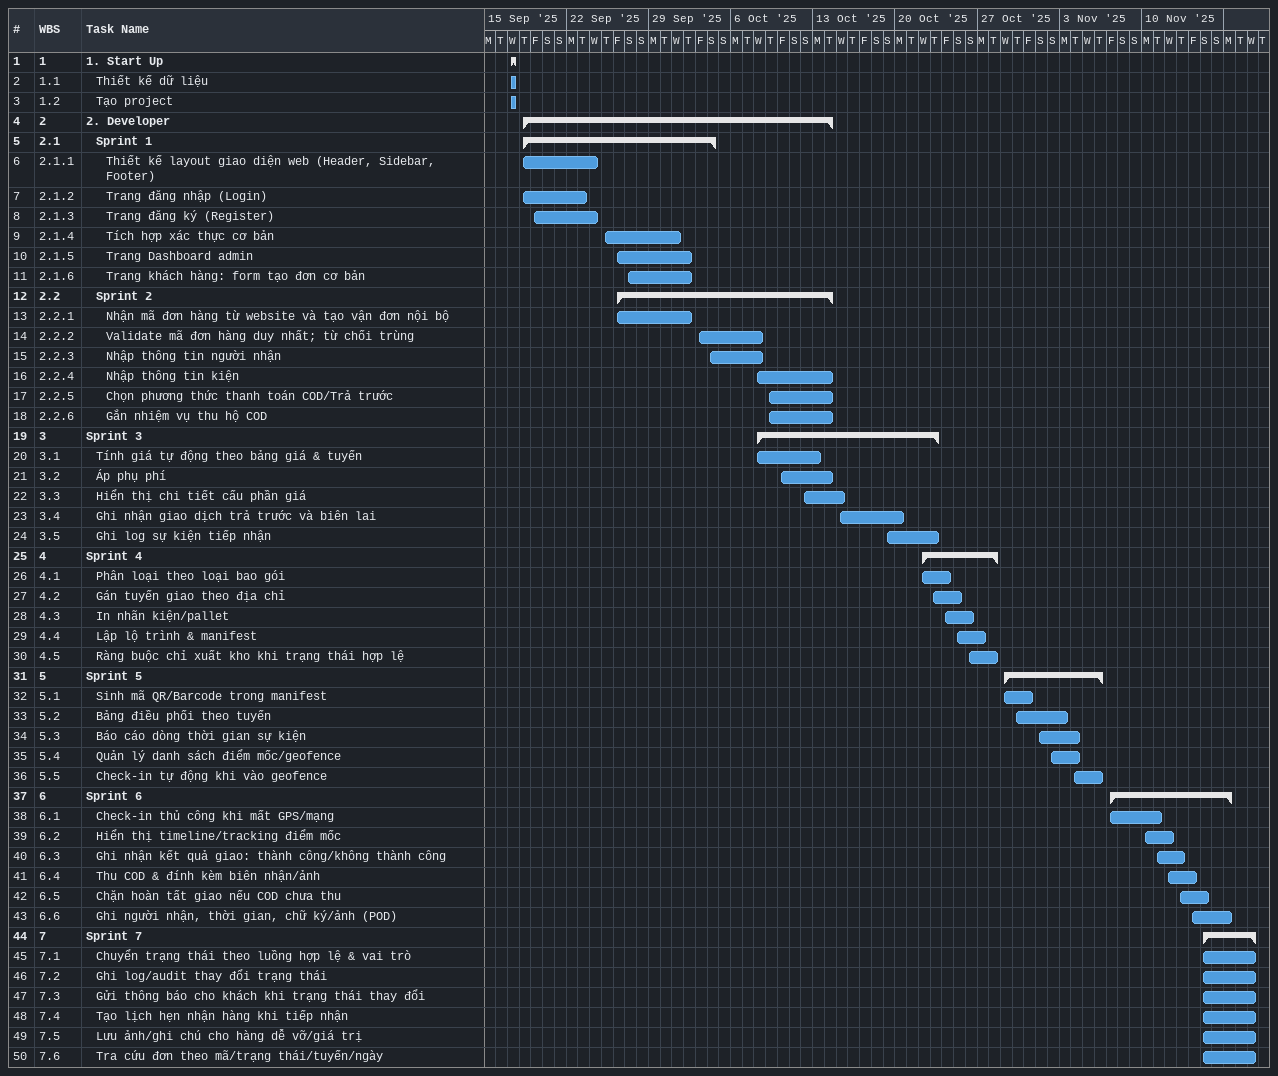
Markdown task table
| ID | WBS | Task | Start | Finish |
|---|---|---|---|---|
| 1 | 1 | **1. Start Up** | 2025-09-17 | 2025-09-17 |
| 2 | 1.1 | Thiết kế dữ liệu | 2025-09-17 | 2025-09-17 |
| 3 | 1.2 | Tạo project | 2025-09-17 | 2025-09-17 |
| 4 | 2 | **2. Developer** | 2025-09-18 | 2025-10-14 |
| 5 | 2.1 | **Sprint 1** | 2025-09-18 | 2025-10-04 |
| 6 | 2.1.1 | Thiết kế layout giao diện web (Header, Sidebar, Footer) | 2025-09-18 | 2025-09-24 |
| 7 | 2.1.2 | Trang đăng nhập (Login) | 2025-09-18 | 2025-09-23 |
| 8 | 2.1.3 | Trang đăng ký (Register) | 2025-09-19 | 2025-09-24 |
| 9 | 2.1.4 | Tích hợp xác thực cơ bản | 2025-09-25 | 2025-10-01 |
| 10 | 2.1.5 | Trang Dashboard admin | 2025-09-26 | 2025-10-02 |
| 11 | 2.1.6 | Trang khách hàng: form tạo đơn cơ bản | 2025-09-27 | 2025-10-02 |
| 12 | 2.2 | **Sprint 2** | 2025-09-26 | 2025-10-14 |
| 13 | 2.2.1 | Nhận mã đơn hàng từ website và tạo vận đơn nội bộ | 2025-09-26 | 2025-10-02 |
| 14 | 2.2.2 | Validate mã đơn hàng duy nhất; từ chối trùng | 2025-10-03 | 2025-10-08 |
| 15 | 2.2.3 | Nhập thông tin người nhận | 2025-10-04 | 2025-10-08 |
| 16 | 2.2.4 | Nhập thông tin kiện | 2025-10-08 | 2025-10-14 |
| 17 | 2.2.5 | Chọn phương thức thanh toán COD/Trả trước | 2025-10-09 | 2025-10-14 |
| 18 | 2.2.6 | Gắn nhiệm vụ thu hộ COD | 2025-10-09 | 2025-10-14 |
| 19 | 3 | **Sprint 3** | 2025-10-08 | 2025-10-23 |
| 20 | 3.1 | Tính giá tự động theo bảng giá & tuyến | 2025-10-08 | 2025-10-13 |
| 21 | 3.2 | Áp phụ phí | 2025-10-10 | 2025-10-14 |
| 22 | 3.3 | Hiển thị chi tiết cấu phần giá | 2025-10-12 | 2025-10-15 |
| 23 | 3.4 | Ghi nhận giao dịch trả trước và biên lai | 2025-10-15 | 2025-10-20 |
| 24 | 3.5 | Ghi log sự kiện tiếp nhận | 2025-10-19 | 2025-10-23 |
| 25 | 4 | **Sprint 4** | 2025-10-22 | 2025-10-28 |
| 26 | 4.1 | Phân loại theo loại bao gói | 2025-10-22 | 2025-10-24 |
| 27 | 4.2 | Gán tuyến giao theo địa chỉ | 2025-10-23 | 2025-10-25 |
| 28 | 4.3 | In nhãn kiện/pallet | 2025-10-24 | 2025-10-26 |
| 29 | 4.4 | Lập lộ trình & manifest | 2025-10-25 | 2025-10-27 |
| 30 | 4.5 | Ràng buộc chỉ xuất kho khi trạng thái hợp lệ | 2025-10-26 | 2025-10-28 |
| 31 | 5 | **Sprint 5** | 2025-10-29 | 2025-11-06 |
| 32 | 5.1 | Sinh mã QR/Barcode trong manifest | 2025-10-29 | 2025-10-31 |
| 33 | 5.2 | Bảng điều phối theo tuyến | 2025-10-30 | 2025-11-03 |
| 34 | 5.3 | Báo cáo dòng thời gian sự kiện | 2025-11-01 | 2025-11-04 |
| 35 | 5.4 | Quản lý danh sách điểm mốc/geofence | 2025-11-02 | 2025-11-04 |
| 36 | 5.5 | Check-in tự động khi vào geofence | 2025-11-04 | 2025-11-06 |
| 37 | 6 | **Sprint 6** | 2025-11-07 | 2025-11-17 |
| 38 | 6.1 | Check-in thủ công khi mất GPS/mạng | 2025-11-07 | 2025-11-11 |
| 39 | 6.2 | Hiển thị timeline/tracking điểm mốc | 2025-11-10 | 2025-11-12 |
| 40 | 6.3 | Ghi nhận kết quả giao: thành công/không thành công | 2025-11-11 | 2025-11-13 |
| 41 | 6.4 | Thu COD & đính kèm biên nhận/ảnh | 2025-11-12 | 2025-11-14 |
| 42 | 6.5 | Chặn hoàn tất giao nếu COD chưa thu | 2025-11-13 | 2025-11-15 |
| 43 | 6.6 | Ghi người nhận, thời gian, chữ ký/ảnh (POD) | 2025-11-14 | 2025-11-17 |
| 44 | 7 | **Sprint 7** | 2025-11-15 | 2025-11-19 |
| 45 | 7.1 | Chuyển trạng thái theo luồng hợp lệ & vai trò | 2025-11-15 | 2025-11-19 |
| 46 | 7.2 | Ghi log/audit thay đổi trạng thái | 2025-11-15 | 2025-11-19 |
| 47 | 7.3 | Gửi thông báo cho khách khi trạng thái thay đổi | 2025-11-15 | 2025-11-19 |
| 48 | 7.4 | Tạo lịch hẹn nhận hàng khi tiếp nhận | 2025-11-15 | 2025-11-19 |
| 49 | 7.5 | Lưu ảnh/ghi chú cho hàng dễ vỡ/giá trị | 2025-11-15 | 2025-11-19 |
| 50 | 7.6 | Tra cứu đơn theo mã/trạng thái/tuyến/ngày | 2025-11-15 | 2025-11-19 |
